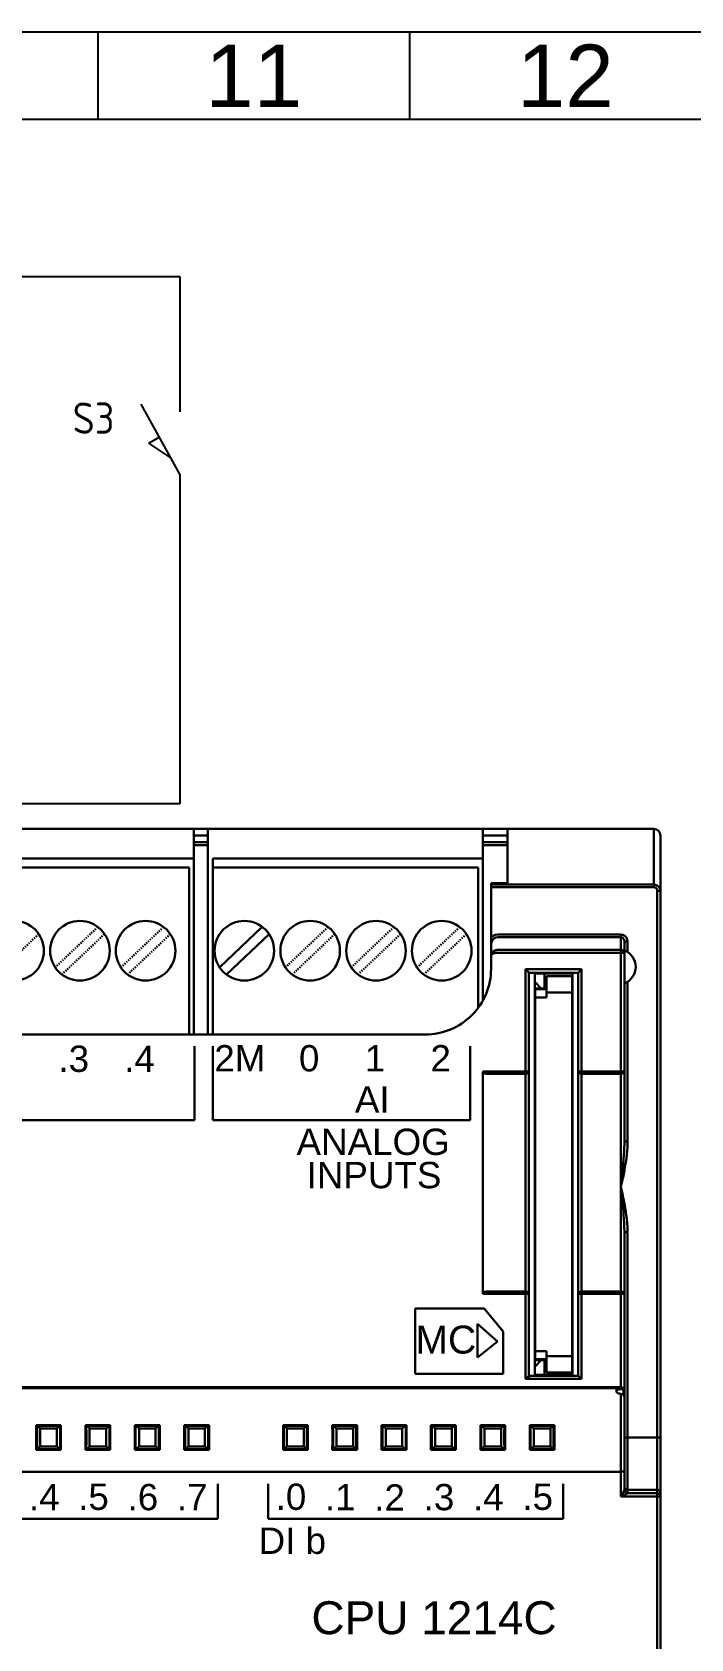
# Model space of a CAD drawing. Extents: x 0 to 414, y 0 to 296.
# Drawn here: x 251.7 to 304.6, y 167.1 to 296 of the extents above; entities that cross this region are included whole.
import ezdxf
from ezdxf.enums import TextEntityAlignment as Align

# ---------------------------------------------------------------- set-up
doc = ezdxf.new("R2010")
doc.units = 0
doc.linetypes.add('DOT', pattern=[0.2, 0.1, -0.1])
doc.layers.get('0').update_dxf_attribs({"lineweight": 30})
for name, color, linetype in [('CARTOUCHE', 7, 'Continuous'), ('SYMS', 7, 'Continuous'), ('TAGS', 150, 'Continuous'), ('YEL_14_THHN', 2, 'Continuous')]:
    doc.layers.add(name, color=color, linetype=linetype)
doc.styles.get("Standard").update_dxf_attribs({"font": 'arial.ttf'})
doc.styles.add('WD_IEC', font='ISOCP2.shx', dxfattribs={"width": 0.9, "height": 4})

# ---------------------------------------------------------------- blocks, each defined once
blk = doc.blocks.new('VLS11')
for p, q in [((0, 7.5), (0, 2.5)), ((0, -2.5), (-3.12, 3.12)), ((-2.5, 0), (-1.65, 0.47)), ((-0.74, -1.18), (-2.5, 0)), ((0, -2.5), (0, -7.5))]:
    blk.add_line(p, q)
at = {"style": 'WD_IEC'}
for tag, p in [('INST', (-5.25, 6.75)), ('LOC', (-5.25, 3.75)), ('TAG1', (-5.25, 0.75)), ('XREF', (-5.25, -3.75)), ('DESC1', (-5.25, -6.75)), ('DESC2', (-5.25, -9.75)), ('DESC3', (-5.25, -12.75))]:
    blk.add_attdef(tag, text='', height=2.5, dxfattribs=at).set_placement(p, align=Align.RIGHT)
at = {"style": 'WD_IEC', "flags": 1}
for tag, p, height in [('X2TERM01', (0, 7.5), 0.32), ('MFG', (2.75, 6.5), 1.5), ('CAT', (2.75, 4), 1.5), ('X4LINK', (-3.42, 0), 0.32), ('X1LINK', (0, 0), 0.32), ('CONTACT', (1, -2.5), 1), ('ASSYCODE', (1, -4), 1), ('COMMON', (2.25, -3.75), 1), ('FAMILY', (1, -5.5), 1), ('CATDESC', (1, -7), 1), ('X8TERM02', (0, -7.5), 0.32)]:
    blk.add_attdef(tag, p, '', height=height, dxfattribs=at)
at = {"style": 'WD_IEC'}
blk.add_attdef('TERM01', text='', height=2, rotation=90, dxfattribs=at).set_placement((-1, 7.5), align=Align.RIGHT)
blk.add_attdef('TERM02', (-1, -7.5), '', height=2, rotation=90, dxfattribs=at)
at = {"lineweight": 15, "style": 'WD_IEC'}
blk.add_attdef('WDTAGALT', text='', height=2.5, dxfattribs=at).set_placement((-5.25, -15.75), align=Align.RIGHT)

msp = doc.modelspace()

# ---------------------------------------------------------------- linework, layer by layer
at = {"color": 7, "linetype": 'Continuous'}
for p, q in [((301.6, 232.1), (157.52, 232.1)), ((264.71, 215.61), (264.71, 232.1)), ((265.82, 215.61), (265.82, 232.1)), ((287.88, 218.33), (287.88, 232.1)), ((289.86, 227.71), (289.86, 232.1)), ((301.6, 232.1), (301.6, 227.41)), ((264.71, 231.57), (265.82, 231.57)), ((264.71, 231.04), (265.82, 231.04)), ((265.82, 230.78), (264.71, 230.78)), ((287.88, 231.57), (289.86, 231.57)), ((287.88, 231.04), (289.86, 231.04)), ((289.86, 230.78), (287.88, 230.78)), ((302.13, 231.57), (302.13, 183.28)), ((302.13, 100.68), (302.13, 231.57)), ((264.71, 229.71), (162.54, 229.71)), ((266.21, 229.71), (266.21, 215.61)), ((287.88, 229.71), (266.21, 229.71)), ((162.92, 229), (264.33, 229)), ((264.33, 229), (264.33, 215.61)), ((266.21, 229), (287.5, 229)), ((287.5, 229), (287.5, 217.73)), ((288.54, 220.88), (288.54, 227.75)), ((289.86, 227.75), (288.54, 227.75)), ((289.86, 227.71), (288.54, 227.71)), ((288.54, 227.62), (301.6, 227.62)), ((288.54, 227.41), (301.6, 227.41)), ((301.87, 105.13), (301.87, 227.12)), ((289.07, 223.62), (298.96, 223.62)), ((289.07, 223.41), (298.96, 223.41)), ((298.96, 187.15), (298.96, 223.62)), ((299.23, 207.04), (299.23, 223.09)), ((299.49, 223.05), (299.49, 222.2)), ((298.96, 222.38), (289.07, 222.38)), ((298.96, 222.15), (289.07, 222.16)), ((291.31, 220.84), (295.8, 220.84)), ((291.31, 187.97), (291.31, 220.84)), ((291.58, 220.55), (295.53, 220.55)), ((291.58, 220.55), (295.53, 220.55)), ((291.58, 212.86), (291.58, 220.55)), ((292.04, 220.49), (291.97, 220.55)), ((292.04, 220.49), (295.07, 220.49)), ((292.04, 188.29), (292.04, 220.49)), ((292.83, 220.49), (292.83, 219.3)), ((295.07, 220.49), (295.14, 220.55)), ((295.07, 220.49), (295.07, 188.29)), ((295.53, 188.23), (295.53, 220.55)), ((295.8, 187.97), (295.8, 220.84)), ((292.57, 219.3), (292.04, 219.83)), ((292.83, 219.3), (292.04, 219.3)), ((292.07, 219.23), (292.99, 219.23)), ((292.07, 219.23), (292.99, 219.23)), ((292.07, 189.55), (292.07, 219.23)), ((295.04, 220.29), (292.99, 220.29)), ((292.99, 218.57), (292.99, 220.29)), ((295.04, 188.49), (295.04, 220.29)), ((299.49, 219.83), (299.49, 207.01)), ((292.07, 218.57), (292.99, 218.57)), ((295.04, 218.97), (292.99, 218.97)), ((283.26, 215.61), (167.15, 215.61)), ((291.58, 194.54), (291.58, 212.86)), ((287.88, 212.61), (287.88, 194.8)), ((288.14, 212.63), (291.3, 212.63)), ((288.14, 212.45), (291.3, 212.45)), ((295.8, 212.63), (298.96, 212.63)), ((295.8, 212.45), (298.96, 212.45)), ((299.03, 204.01), (298.96, 203.38)), ((299.04, 203.75), (298.96, 203.38)), ((299.08, 204.55), (299.03, 204.01)), ((299.13, 204.17), (299.04, 203.75)), ((298.96, 203.38), (299.04, 202.67)), ((298.96, 203.38), (299.08, 202.84)), ((299.04, 202.67), (299.07, 202.3)), ((299.23, 199.77), (299.23, 187.07)), ((299.23, 186.96), (299.23, 199.77)), ((299.49, 199.75), (299.49, 178.81)), ((291.31, 194.99), (288.14, 194.99)), ((291.31, 194.81), (288.14, 194.81)), ((291.58, 187.97), (291.58, 194.68)), ((298.96, 194.99), (295.8, 194.99)), ((298.96, 194.81), (295.8, 194.81)), ((292.07, 193.57), (292.04, 193.57)), ((292.04, 189.48), (292.83, 189.48)), ((292.04, 188.95), (292.57, 189.48)), ((292.07, 190.21), (292.99, 190.21)), ((292.07, 189.55), (292.99, 189.55)), ((292.83, 189.48), (292.83, 188.29)), ((292.99, 188.49), (292.99, 190.21)), ((292.99, 189.81), (295.04, 189.81)), ((291.58, 188.23), (295.53, 188.23)), ((291.58, 188.23), (295.53, 188.23)), ((292.04, 188.29), (291.97, 188.23)), ((295.07, 188.29), (292.04, 188.29)), ((292.99, 188.49), (295.04, 188.49)), ((295.07, 188.29), (295.14, 188.23)), ((298.96, 187.31), (229.76, 187.31)), ((298.96, 187.22), (229.76, 187.22)), ((291.31, 187.97), (295.8, 187.97)), ((299.16, 186.67), (299.16, 187.07)), ((299.21, 187), (299.16, 187.07)), ((299.21, 187.06), (299.23, 186.96)), ((299.23, 186.91), (299.21, 187)), ((299.23, 179.08), (299.23, 186.91)), ((298.96, 178.55), (298.96, 186.77)), ((254.04, 184.27), (252.05, 184.27)), ((252.12, 184.21), (252.05, 184.27)), ((252.08, 183.94), (252.06, 183.84)), ((252.09, 183.58), (252.09, 183.73)), ((252.09, 183.41), (252.09, 183.58)), ((252.09, 183.24), (252.09, 183.41)), ((252.09, 183.06), (252.09, 183.24)), ((252.09, 182.9), (252.09, 183.06)), ((252.12, 184.21), (252.17, 184.21)), ((253.92, 184.21), (252.17, 184.21)), ((253.72, 183.99), (252.38, 183.99)), ((253.92, 184.21), (253.98, 184.21)), ((253.98, 184.21), (254.04, 184.27)), ((254.01, 183.48), (254, 183.31)), ((254, 183.31), (254, 183.14)), ((254, 183.14), (254.01, 182.97)), ((254.01, 183.64), (254.01, 183.48)), ((254.04, 183.96), (254.02, 183.94)), ((254.02, 183.94), (254.04, 183.84)), ((258, 184.27), (256.01, 184.27)), ((256.07, 184.21), (256.01, 184.27)), ((256.04, 183.94), (256.01, 183.84)), ((256.05, 183.58), (256.05, 183.73)), ((256.05, 183.41), (256.05, 183.58)), ((256.05, 183.24), (256.05, 183.41)), ((256.05, 183.06), (256.05, 183.24)), ((256.05, 182.9), (256.05, 183.06)), ((256.07, 184.21), (256.13, 184.21)), ((257.88, 184.21), (256.13, 184.21)), ((257.67, 183.99), (256.34, 183.99)), ((257.88, 184.21), (257.94, 184.21)), ((257.94, 184.21), (258, 184.27)), ((257.96, 183.64), (257.96, 183.48)), ((257.96, 183.48), (257.96, 183.31)), ((257.96, 183.31), (257.96, 183.14)), ((257.96, 183.14), (257.96, 182.97)), ((258, 183.96), (257.97, 183.94)), ((257.97, 183.94), (258, 183.84)), ((261.96, 184.27), (259.97, 184.27)), ((260.03, 184.21), (259.97, 184.27)), ((260, 183.94), (259.97, 183.84)), ((260.01, 183.58), (260.01, 183.73)), ((260.01, 183.41), (260.01, 183.58)), ((260.01, 183.24), (260.01, 183.41)), ((260.01, 183.06), (260.01, 183.24)), ((260.01, 182.9), (260.01, 183.06)), ((260.03, 184.21), (260.09, 184.21)), ((261.84, 184.21), (260.09, 184.21)), ((261.63, 183.99), (260.3, 183.99)), ((261.84, 184.21), (261.9, 184.21)), ((261.9, 184.21), (261.96, 184.27)), ((261.92, 183.64), (261.92, 183.48)), ((261.92, 183.48), (261.92, 183.31)), ((261.92, 183.31), (261.92, 183.14)), ((261.92, 183.14), (261.92, 182.97)), ((261.96, 183.96), (261.93, 183.94)), ((261.93, 183.94), (261.96, 183.84)), ((265.92, 184.27), (263.93, 184.27)), ((263.99, 184.21), (263.93, 184.27)), ((263.96, 183.94), (263.93, 183.84)), ((263.97, 183.58), (263.96, 183.73)), ((263.97, 183.41), (263.97, 183.58)), ((263.97, 183.24), (263.97, 183.41)), ((263.97, 183.06), (263.97, 183.24)), ((263.97, 182.9), (263.97, 183.06)), ((263.99, 184.21), (264.05, 184.21)), ((265.8, 184.21), (264.05, 184.21)), ((265.59, 183.99), (264.26, 183.99)), ((265.8, 184.21), (265.86, 184.21)), ((265.86, 184.21), (265.92, 184.27)), ((265.88, 183.64), (265.88, 183.48)), ((265.88, 183.48), (265.88, 183.31)), ((265.88, 183.31), (265.88, 183.14)), ((265.88, 183.14), (265.88, 182.97)), ((265.92, 183.96), (265.89, 183.94)), ((265.89, 183.94), (265.92, 183.84)), ((273.83, 184.27), (271.85, 184.27)), ((271.91, 184.21), (271.85, 184.27)), ((271.87, 183.94), (271.85, 183.84)), ((271.88, 183.58), (271.88, 183.73)), ((271.88, 183.41), (271.88, 183.58)), ((271.88, 183.24), (271.88, 183.41)), ((271.88, 183.06), (271.88, 183.24)), ((271.88, 182.9), (271.88, 183.06)), ((271.91, 184.21), (271.97, 184.21)), ((273.71, 184.21), (271.97, 184.21)), ((273.51, 183.99), (272.17, 183.99)), ((273.71, 184.21), (273.77, 184.21)), ((273.77, 184.21), (273.83, 184.27)), ((273.8, 183.64), (273.8, 183.48)), ((273.8, 183.48), (273.8, 183.31)), ((273.8, 183.31), (273.8, 183.14)), ((273.8, 183.14), (273.8, 182.97)), ((273.83, 183.96), (273.81, 183.94)), ((273.81, 183.94), (273.83, 183.84)), ((277.79, 184.27), (275.8, 184.27)), ((275.87, 184.21), (275.8, 184.27)), ((275.83, 183.94), (275.81, 183.84)), ((275.84, 183.58), (275.84, 183.73)), ((275.84, 183.41), (275.84, 183.58)), ((275.84, 183.24), (275.84, 183.41)), ((275.84, 183.06), (275.84, 183.24)), ((275.84, 182.9), (275.84, 183.06)), ((275.87, 184.21), (275.92, 184.21)), ((277.67, 184.21), (275.92, 184.21)), ((277.47, 183.99), (276.13, 183.99)), ((277.67, 184.21), (277.73, 184.21)), ((277.73, 184.21), (277.79, 184.27)), ((277.76, 183.64), (277.75, 183.48)), ((277.75, 183.48), (277.75, 183.31)), ((277.75, 183.31), (277.75, 183.14)), ((277.75, 183.14), (277.76, 182.97)), ((277.79, 183.96), (277.77, 183.94)), ((277.77, 183.94), (277.79, 183.84)), ((281.75, 184.27), (279.76, 184.27)), ((279.82, 184.21), (279.76, 184.27)), ((279.79, 183.94), (279.76, 183.84)), ((279.8, 183.58), (279.8, 183.73)), ((279.8, 183.41), (279.8, 183.58)), ((279.8, 183.24), (279.8, 183.41)), ((279.8, 183.06), (279.8, 183.24)), ((279.8, 182.9), (279.8, 183.06)), ((279.82, 184.21), (279.88, 184.21)), ((281.63, 184.21), (279.88, 184.21)), ((281.42, 183.99), (280.09, 183.99)), ((281.63, 184.21), (281.69, 184.21)), ((281.69, 184.21), (281.75, 184.27)), ((281.71, 183.64), (281.71, 183.48)), ((281.71, 183.48), (281.71, 183.31)), ((281.71, 183.31), (281.71, 183.14)), ((281.71, 183.14), (281.71, 182.97)), ((281.75, 183.96), (281.72, 183.94)), ((281.72, 183.94), (281.75, 183.84)), ((285.71, 184.27), (283.72, 184.27)), ((283.78, 184.21), (283.72, 184.27)), ((283.75, 183.94), (283.72, 183.84)), ((283.76, 183.58), (283.76, 183.73)), ((283.76, 183.41), (283.76, 183.58)), ((283.76, 183.24), (283.76, 183.41)), ((283.76, 183.06), (283.76, 183.24)), ((283.76, 182.9), (283.76, 183.06)), ((283.78, 184.21), (283.82, 184.21)), ((283.82, 184.21), (283.84, 184.21)), ((285.59, 184.21), (283.84, 184.21)), ((285.38, 183.99), (284.05, 183.99)), ((285.59, 184.21), (285.65, 184.21)), ((285.65, 184.21), (285.71, 184.27)), ((285.67, 183.57), (285.67, 183.4)), ((285.67, 183.4), (285.67, 183.22)), ((285.67, 183.22), (285.67, 183.05)), ((285.71, 183.96), (285.68, 183.94)), ((285.68, 183.94), (285.71, 183.84)), ((289.67, 184.27), (287.68, 184.27)), ((287.74, 184.21), (287.68, 184.27)), ((287.71, 183.94), (287.68, 183.84)), ((287.72, 183.58), (287.71, 183.73)), ((287.72, 183.41), (287.72, 183.58)), ((287.72, 183.24), (287.72, 183.41)), ((287.72, 183.06), (287.72, 183.24)), ((287.72, 182.9), (287.72, 183.06)), ((287.74, 184.21), (287.78, 184.21)), ((287.78, 184.21), (287.8, 184.21)), ((289.55, 184.21), (287.8, 184.21)), ((289.34, 183.99), (288.01, 183.99)), ((289.55, 184.21), (289.61, 184.21)), ((289.61, 184.21), (289.67, 184.27)), ((289.63, 183.64), (289.63, 183.48)), ((289.63, 183.48), (289.63, 183.31)), ((289.63, 183.31), (289.63, 183.14)), ((289.63, 183.14), (289.63, 182.97)), ((289.67, 183.96), (289.64, 183.94)), ((289.64, 183.94), (289.67, 183.84)), ((293.63, 184.27), (291.64, 184.27)), ((291.7, 184.21), (291.64, 184.27)), ((291.66, 183.94), (291.64, 183.84)), ((291.67, 183.58), (291.67, 183.73)), ((291.68, 183.41), (291.67, 183.58)), ((291.67, 182.9), (291.68, 183.06)), ((291.68, 183.24), (291.68, 183.41)), ((291.68, 183.06), (291.68, 183.24)), ((291.7, 184.21), (291.74, 184.21)), ((291.74, 184.21), (291.76, 184.21)), ((293.51, 184.21), (291.76, 184.21)), ((293.3, 183.99), (291.96, 183.99)), ((293.51, 184.21), (293.56, 184.21)), ((293.56, 184.21), (293.63, 184.27)), ((302.13, 183.28), (299.23, 183.28)), ((252.12, 182.35), (252.05, 182.29)), ((254.04, 182.29), (252.05, 182.29)), ((252.08, 182.62), (252.06, 182.71)), ((252.06, 182.6), (252.08, 182.62)), ((252.17, 182.35), (252.12, 182.35)), ((252.17, 182.35), (253.92, 182.35)), ((252.38, 182.56), (253.72, 182.56)), ((253.98, 182.35), (253.92, 182.35)), ((253.98, 182.35), (254.04, 182.29)), ((254.01, 182.97), (254.01, 182.83)), ((254.02, 182.62), (254.04, 182.71)), ((256.04, 182.62), (256.01, 182.71)), ((256.01, 182.6), (256.04, 182.62)), ((256.07, 182.35), (256.01, 182.29)), ((258, 182.29), (256.01, 182.29)), ((256.13, 182.35), (256.07, 182.35)), ((256.13, 182.35), (257.88, 182.35)), ((256.34, 182.56), (257.67, 182.56)), ((257.94, 182.35), (257.88, 182.35)), ((257.94, 182.35), (258, 182.29)), ((257.96, 182.97), (257.97, 182.83)), ((257.97, 182.62), (258, 182.71)), ((260, 182.62), (259.97, 182.71)), ((259.97, 182.6), (260, 182.62)), ((260.03, 182.35), (259.97, 182.29)), ((261.96, 182.29), (259.97, 182.29)), ((260.09, 182.35), (260.03, 182.35)), ((260.09, 182.35), (261.84, 182.35)), ((260.3, 182.56), (261.63, 182.56)), ((261.9, 182.35), (261.84, 182.35)), ((261.9, 182.35), (261.96, 182.29)), ((261.92, 182.97), (261.92, 182.83)), ((261.93, 182.62), (261.96, 182.71)), ((263.96, 182.62), (263.93, 182.71)), ((263.93, 182.6), (263.96, 182.62)), ((263.99, 182.35), (263.93, 182.29)), ((265.92, 182.29), (263.93, 182.29)), ((264.05, 182.35), (263.99, 182.35)), ((264.05, 182.35), (265.8, 182.35)), ((264.26, 182.56), (265.59, 182.56)), ((265.86, 182.35), (265.8, 182.35)), ((265.86, 182.35), (265.92, 182.29)), ((265.88, 182.97), (265.88, 182.83)), ((265.89, 182.62), (265.92, 182.71)), ((271.87, 182.62), (271.85, 182.71)), ((271.85, 182.6), (271.87, 182.62)), ((271.91, 182.35), (271.85, 182.29)), ((273.83, 182.29), (271.85, 182.29)), ((271.97, 182.35), (271.91, 182.35)), ((271.97, 182.35), (273.71, 182.35)), ((272.17, 182.56), (273.51, 182.56)), ((273.77, 182.35), (273.71, 182.35)), ((273.77, 182.35), (273.83, 182.29)), ((273.8, 182.97), (273.8, 182.83)), ((273.81, 182.62), (273.83, 182.71)), ((275.87, 182.35), (275.8, 182.29)), ((277.79, 182.29), (275.8, 182.29)), ((275.83, 182.62), (275.81, 182.71)), ((275.81, 182.6), (275.83, 182.62)), ((275.92, 182.35), (275.87, 182.35)), ((275.92, 182.35), (277.67, 182.35)), ((276.13, 182.56), (277.47, 182.56)), ((277.73, 182.35), (277.67, 182.35)), ((277.73, 182.35), (277.79, 182.29)), ((277.76, 182.97), (277.76, 182.83)), ((277.77, 182.62), (277.79, 182.71)), ((279.79, 182.62), (279.76, 182.71)), ((279.76, 182.6), (279.79, 182.62)), ((279.82, 182.35), (279.76, 182.29)), ((281.75, 182.29), (279.76, 182.29)), ((279.88, 182.35), (279.82, 182.35)), ((279.88, 182.35), (281.63, 182.35)), ((280.09, 182.56), (281.42, 182.56)), ((281.69, 182.35), (281.63, 182.35)), ((281.69, 182.35), (281.75, 182.29)), ((281.71, 182.97), (281.72, 182.83)), ((281.72, 182.62), (281.75, 182.71)), ((283.75, 182.62), (283.72, 182.71)), ((283.72, 182.6), (283.75, 182.62)), ((283.78, 182.35), (283.72, 182.29)), ((285.71, 182.29), (283.72, 182.29)), ((283.84, 182.35), (283.78, 182.35)), ((283.84, 182.35), (285.59, 182.35)), ((284.05, 182.56), (285.38, 182.56)), ((285.65, 182.35), (285.59, 182.35)), ((285.65, 182.35), (285.71, 182.29)), ((285.68, 182.62), (285.71, 182.71)), ((287.71, 182.62), (287.68, 182.71)), ((287.68, 182.6), (287.71, 182.62)), ((287.74, 182.35), (287.68, 182.29)), ((289.67, 182.29), (287.68, 182.29)), ((287.8, 182.35), (287.74, 182.35)), ((287.8, 182.35), (289.55, 182.35)), ((288.01, 182.56), (289.34, 182.56)), ((289.57, 182.35), (289.55, 182.35)), ((289.61, 182.35), (289.57, 182.35)), ((289.61, 182.35), (289.67, 182.29)), ((289.63, 182.97), (289.63, 182.83)), ((289.64, 182.62), (289.67, 182.71)), ((291.66, 182.62), (291.64, 182.71)), ((291.64, 182.6), (291.66, 182.62)), ((291.7, 182.35), (291.64, 182.29)), ((293.63, 182.29), (291.64, 182.29)), ((291.76, 182.35), (291.7, 182.35)), ((291.76, 182.35), (293.51, 182.35)), ((291.96, 182.56), (293.3, 182.56)), ((293.53, 182.35), (293.51, 182.35)), ((293.56, 182.35), (293.53, 182.35)), ((293.56, 182.35), (293.63, 182.29)), ((298.96, 180.53), (229.76, 180.53)), ((299.15, 178.92), (298.96, 178.55)), ((299.22, 178.68), (298.96, 178.55)), ((301.87, 178.55), (298.96, 178.55)), ((299.21, 179.03), (299.15, 178.92)), ((299.34, 178.74), (299.22, 178.68)), ((299.4, 178.77), (299.34, 178.74)), ((301.87, 179.07), (299.49, 179.07)), ((301.87, 178.81), (299.49, 178.81))]:
    msp.add_line(p, q, dxfattribs=at)
at = {"linetype": 'DOT'}
for p, q in [((248.84, 220.41), (252.26, 223.66)), ((253.57, 220.98), (257, 224.23)), ((254.11, 220.41), (257.54, 223.66)), ((258.85, 220.98), (262.28, 224.23)), ((259.39, 220.41), (262.82, 223.66)), ((272.04, 220.98), (275.47, 224.23)), ((272.59, 220.41), (276.01, 223.66)), ((277.32, 220.98), (280.75, 224.23)), ((277.86, 220.41), (281.29, 223.66)), ((282.6, 220.98), (286.03, 224.23)), ((283.14, 220.41), (286.57, 223.66))]:
    msp.add_line(p, q, dxfattribs=at)
for p, q in [((266.76, 220.98), (270.19, 224.23)), ((267.31, 220.41), (270.74, 223.66)), ((264.76, 214.67), (264.76, 208.72)), ((266.21, 214.67), (266.21, 208.72)), ((286.85, 214.67), (286.85, 208.72)), ((189.9, 208.72), (264.76, 208.72)), ((266.21, 208.72), (286.85, 208.72)), ((282.45, 188.39), (282.45, 193.61)), ((282.45, 193.61), (287.98, 193.61)), ((287.98, 193.61), (289.52, 191.77)), ((289.06, 190.97), (287.44, 192.39)), ((287.44, 192.39), (287.44, 189.7)), ((287.44, 189.7), (289.06, 190.97)), ((289.52, 191.77), (289.52, 188.39)), ((289.52, 188.39), (282.45, 188.39)), ((266.62, 176.76), (266.62, 179.55)), ((270.66, 176.76), (270.66, 179.55)), ((294.33, 176.76), (294.33, 179.55)), ((235.04, 176.76), (266.62, 176.76)), ((270.66, 176.76), (294.33, 176.76))]:
    msp.add_line(p, q)
at = {"color": 7, "linetype": 'Continuous'}
for points in [[(301.6, 227.62), (301.66, 227.62), (301.72, 227.61), (301.78, 227.59), (301.83, 227.56), (301.89, 227.53), (301.95, 227.49), (302.01, 227.43), (302.06, 227.35), (302.1, 227.27), (302.12, 227.18), (302.13, 227.08)], [(301.6, 227.41), (301.63, 227.41), (301.66, 227.4), (301.69, 227.39), (301.72, 227.38), (301.75, 227.36), (301.78, 227.34), (301.81, 227.31), (301.83, 227.27), (301.85, 227.22), (301.86, 227.17), (301.87, 227.12)], [(302.13, 227.08), (302.1, 227.1), (302, 227.12), (301.87, 227.12)], [(288.54, 223.4), (288.7, 223.52), (288.88, 223.6), (289.07, 223.62)], [(288.54, 222.81), (288.57, 223), (288.65, 223.17), (288.77, 223.3), (288.91, 223.38), (289.07, 223.41)], [(298.96, 223.62), (299.12, 223.59), (299.26, 223.52), (299.38, 223.4), (299.46, 223.24), (299.49, 223.05)], [(298.96, 223.41), (299.04, 223.39), (299.11, 223.35), (299.17, 223.28), (299.21, 223.19), (299.23, 223.09)], [(299.23, 223.09), (299.26, 223.07), (299.36, 223.06), (299.49, 223.05)], [(288.54, 221.92), (288.55, 221.97), (288.56, 222.03), (288.57, 222.08), (288.6, 222.13), (288.63, 222.17), (288.66, 222.21), (288.7, 222.25), (288.75, 222.29), (288.79, 222.31), (288.85, 222.34), (288.9, 222.36), (288.95, 222.37), (289.01, 222.38), (289.07, 222.38)], [(289.07, 222.15), (289.01, 222.15), (288.95, 222.15), (288.9, 222.14), (288.85, 222.13), (288.79, 222.12), (288.75, 222.1), (288.7, 222.09), (288.66, 222.07), (288.63, 222.05), (288.6, 222.02), (288.57, 222), (288.56, 221.97), (288.55, 221.95), (288.54, 221.92)], [(298.96, 222.38), (299.06, 222.36), (299.15, 222.31), (299.21, 222.22), (299.23, 222.13)], [(299.23, 222.13), (299.21, 222.14), (299.15, 222.15), (299.06, 222.15), (298.96, 222.15)], [(291.58, 220.55), (291.56, 220.58), (291.51, 220.64), (291.45, 220.7), (291.38, 220.77), (291.31, 220.84)], [(295.53, 220.55), (295.55, 220.58), (295.6, 220.64), (295.66, 220.7), (295.73, 220.77), (295.8, 220.84)], [(287.87, 212.61), (287.88, 212.61), (287.9, 212.62), (287.93, 212.62), (287.98, 212.62), (288.05, 212.63), (288.14, 212.63)], [(287.87, 212.61), (287.89, 212.55), (287.95, 212.49), (288.04, 212.46), (288.14, 212.45)], [(291.3, 212.63), (291.36, 212.63), (291.41, 212.63), (291.47, 212.62), (291.52, 212.62), (291.55, 212.61), (291.57, 212.61)], [(291.57, 212.61), (291.55, 212.55), (291.49, 212.49), (291.4, 212.46), (291.3, 212.45)], [(295.53, 212.61), (295.54, 212.61), (295.56, 212.62), (295.59, 212.62), (295.64, 212.62), (295.71, 212.63), (295.8, 212.63)], [(295.53, 212.61), (295.55, 212.55), (295.61, 212.49), (295.7, 212.46), (295.8, 212.45)], [(298.96, 212.63), (299.02, 212.63), (299.07, 212.63), (299.13, 212.62), (299.18, 212.62), (299.21, 212.61), (299.23, 212.61)], [(299.23, 212.61), (299.21, 212.55), (299.15, 212.49), (299.07, 212.46), (298.96, 212.45)], [(299.23, 207.04), (299.23, 206.79), (299.22, 206.53), (299.21, 206.24), (299.19, 205.93), (299.17, 205.59), (299.14, 205.22), (299.11, 204.86), (299.08, 204.55)], [(299.49, 207.01), (299.49, 206.78), (299.48, 206.53), (299.46, 206.27), (299.43, 205.98), (299.39, 205.67), (299.34, 205.34), (299.28, 205.01), (299.23, 204.69), (299.18, 204.42), (299.13, 204.17)], [(299.23, 207.04), (299.26, 207.02), (299.36, 207.01), (299.49, 207.01)], [(299.08, 202.84), (299.14, 202.51), (299.18, 202.32), (299.22, 202.12), (299.26, 201.9), (299.3, 201.66), (299.34, 201.4), (299.38, 201.12), (299.42, 200.82), (299.46, 200.5), (299.48, 200.14), (299.49, 199.75)], [(299.07, 202.3), (299.11, 201.87), (299.13, 201.64), (299.15, 201.38), (299.17, 201.1), (299.19, 200.81), (299.21, 200.49), (299.22, 200.14), (299.23, 199.77)], [(299.23, 199.77), (299.26, 199.76), (299.36, 199.75), (299.49, 199.75)], [(287.88, 194.8), (287.89, 194.87), (287.95, 194.93), (288.04, 194.97), (288.14, 194.99)], [(288.14, 194.81), (288.09, 194.81), (288.03, 194.81), (287.98, 194.81), (287.93, 194.81), (287.89, 194.8), (287.88, 194.8)], [(291.57, 194.8), (291.55, 194.87), (291.49, 194.93), (291.41, 194.97), (291.31, 194.99)], [(291.57, 194.8), (291.56, 194.8), (291.55, 194.8), (291.51, 194.81), (291.46, 194.81), (291.39, 194.81), (291.31, 194.81)], [(295.53, 194.8), (295.55, 194.87), (295.61, 194.93), (295.7, 194.97), (295.8, 194.99)], [(295.8, 194.81), (295.75, 194.81), (295.69, 194.81), (295.64, 194.81), (295.59, 194.81), (295.55, 194.8), (295.53, 194.8)], [(299.23, 194.8), (299.21, 194.87), (299.15, 194.93), (299.07, 194.97), (298.96, 194.99)], [(299.23, 194.8), (299.22, 194.8), (299.21, 194.8), (299.17, 194.81), (299.12, 194.81), (299.05, 194.81), (298.96, 194.81)], [(291.31, 187.97), (291.39, 188.05), (291.47, 188.12), (291.52, 188.18), (291.56, 188.21), (291.58, 188.23)], [(295.53, 188.23), (295.55, 188.21), (295.59, 188.18), (295.65, 188.12), (295.72, 188.05), (295.8, 187.97)], [(298.96, 187.15), (298.8, 187.13), (298.68, 187.1), (298.6, 187.06), (298.57, 187)], [(298.57, 187), (298.6, 186.93), (298.68, 186.87), (298.8, 186.81), (298.96, 186.77)], [(298.96, 187.31), (299.05, 187.3), (299.12, 187.27), (299.18, 187.22), (299.21, 187.15), (299.23, 187.07)], [(298.96, 187.22), (299.07, 187.2), (299.15, 187.15), (299.21, 187.06)], [(299.16, 187.07), (299.11, 187.12), (299.04, 187.15), (298.96, 187.15)], [(298.96, 186.77), (299.04, 186.75), (299.11, 186.72), (299.16, 186.67)], [(299.16, 186.67), (299.21, 186.59), (299.23, 186.5)], [(252.05, 182.29), (252.06, 182.95), (252.06, 183.61), (252.05, 184.27)], [(252.09, 183.73), (252.09, 183.79), (252.09, 183.84), (252.09, 183.88), (252.08, 183.91), (252.08, 183.93), (252.08, 183.94)], [(252.12, 184.21), (252.12, 183.59), (252.12, 182.97), (252.12, 182.35)], [(252.17, 184.21), (252.24, 184.14), (252.31, 184.07), (252.38, 183.99)], [(252.38, 183.99), (252.38, 183.04), (252.38, 182.56)], [(253.92, 184.21), (253.86, 184.14), (253.79, 184.07), (253.72, 183.99)], [(253.72, 182.56), (253.72, 183.52), (253.72, 183.99)], [(253.98, 182.35), (253.98, 182.97), (253.98, 183.59), (253.98, 184.21)], [(254.02, 183.94), (254.01, 183.93), (254.01, 183.91), (254.01, 183.87), (254.01, 183.83), (254.01, 183.78), (254.01, 183.64)], [(254.04, 182.29), (254.04, 182.95), (254.04, 183.61), (254.04, 184.27)], [(256.01, 182.29), (256.01, 182.95), (256.01, 183.61), (256.01, 184.27)], [(256.05, 183.73), (256.05, 183.79), (256.05, 183.84), (256.04, 183.88), (256.04, 183.91), (256.04, 183.93), (256.04, 183.94)], [(256.07, 184.21), (256.08, 183.59), (256.08, 182.97), (256.07, 182.35)], [(256.13, 184.21), (256.2, 184.14), (256.27, 184.07), (256.34, 183.99)], [(256.34, 183.99), (256.34, 183.04), (256.34, 182.56)], [(257.88, 184.21), (257.81, 184.14), (257.75, 184.07), (257.67, 183.99)], [(257.67, 182.56), (257.67, 183.52), (257.67, 183.99)], [(257.94, 182.35), (257.94, 182.97), (257.94, 183.59), (257.94, 184.21)], [(257.97, 183.94), (257.97, 183.93), (257.97, 183.91), (257.97, 183.87), (257.97, 183.83), (257.97, 183.78), (257.96, 183.64)], [(258, 182.29), (258, 182.95), (258, 183.61), (258, 184.27)], [(259.97, 182.29), (259.97, 182.95), (259.97, 183.61), (259.97, 184.27)], [(260.01, 183.73), (260.01, 183.79), (260, 183.84), (260, 183.88), (260, 183.91), (260, 183.93), (260, 183.94)], [(260.03, 184.21), (260.03, 183.59), (260.03, 182.97), (260.03, 182.35)], [(260.09, 184.21), (260.16, 184.14), (260.23, 184.07), (260.3, 183.99)], [(260.3, 183.99), (260.3, 183.04), (260.3, 182.56)], [(261.84, 184.21), (261.77, 184.14), (261.7, 184.07), (261.63, 183.99)], [(261.63, 182.56), (261.63, 183.52), (261.63, 183.99)], [(261.9, 182.35), (261.9, 182.97), (261.9, 183.59), (261.9, 184.21)], [(261.93, 183.94), (261.93, 183.93), (261.93, 183.91), (261.93, 183.87), (261.93, 183.83), (261.93, 183.78), (261.92, 183.64)], [(261.96, 182.29), (261.96, 182.95), (261.96, 183.61), (261.96, 184.27)], [(263.93, 182.29), (263.93, 182.95), (263.93, 183.61), (263.93, 184.27)], [(263.96, 183.73), (263.96, 183.79), (263.96, 183.84), (263.96, 183.88), (263.96, 183.91), (263.96, 183.93), (263.96, 183.94)], [(263.99, 184.21), (263.99, 183.59), (263.99, 182.97), (263.99, 182.35)], [(264.05, 184.21), (264.12, 184.14), (264.18, 184.07), (264.26, 183.99)], [(264.26, 183.99), (264.26, 183.04), (264.26, 182.56)], [(265.8, 184.21), (265.73, 184.14), (265.66, 184.07), (265.59, 183.99)], [(265.59, 182.56), (265.59, 183.52), (265.59, 183.99)], [(265.86, 182.35), (265.85, 182.97), (265.85, 183.59), (265.86, 184.21)], [(265.89, 183.94), (265.89, 183.93), (265.89, 183.91), (265.89, 183.87), (265.88, 183.83), (265.88, 183.78), (265.88, 183.64)], [(265.92, 182.29), (265.92, 182.95), (265.92, 183.61), (265.92, 184.27)], [(271.85, 182.29), (271.85, 182.95), (271.85, 183.61), (271.85, 184.27)], [(271.88, 183.73), (271.88, 183.79), (271.88, 183.84), (271.88, 183.88), (271.88, 183.91), (271.87, 183.93), (271.87, 183.94)], [(271.91, 184.21), (271.91, 183.59), (271.91, 182.97), (271.91, 182.35)], [(271.97, 184.21), (272.03, 184.14), (272.1, 184.07), (272.17, 183.99)], [(272.17, 183.99), (272.17, 183.04), (272.17, 182.56)], [(273.71, 184.21), (273.65, 184.14), (273.58, 184.07), (273.51, 183.99)], [(273.51, 182.56), (273.51, 183.52), (273.51, 183.99)], [(273.77, 182.35), (273.77, 182.97), (273.77, 183.59), (273.77, 184.21)], [(273.81, 183.94), (273.81, 183.93), (273.8, 183.91), (273.8, 183.87), (273.8, 183.83), (273.8, 183.78), (273.8, 183.64)], [(273.83, 182.29), (273.83, 182.95), (273.83, 183.61), (273.83, 184.27)], [(275.8, 182.29), (275.81, 182.95), (275.81, 183.61), (275.8, 184.27)], [(275.84, 183.73), (275.84, 183.79), (275.84, 183.84), (275.84, 183.88), (275.83, 183.91), (275.83, 183.93), (275.83, 183.94)], [(275.87, 184.21), (275.87, 183.59), (275.87, 182.97), (275.87, 182.35)], [(275.92, 184.21), (275.99, 184.14), (276.06, 184.07), (276.13, 183.99)], [(276.13, 183.99), (276.13, 183.04), (276.13, 182.56)], [(277.67, 184.21), (277.61, 184.14), (277.54, 184.07), (277.47, 183.99)], [(277.47, 182.56), (277.47, 183.52), (277.47, 183.99)], [(277.73, 182.35), (277.73, 182.97), (277.73, 183.59), (277.73, 184.21)], [(277.77, 183.94), (277.76, 183.93), (277.76, 183.91), (277.76, 183.87), (277.76, 183.83), (277.76, 183.78), (277.76, 183.64)], [(277.79, 182.29), (277.79, 182.95), (277.79, 183.61), (277.79, 184.27)], [(279.76, 182.29), (279.76, 182.95), (279.76, 183.61), (279.76, 184.27)], [(279.8, 183.73), (279.8, 183.79), (279.8, 183.84), (279.79, 183.88), (279.79, 183.91), (279.79, 183.93), (279.79, 183.94)], [(279.82, 184.21), (279.83, 183.59), (279.83, 182.97), (279.82, 182.35)], [(279.88, 184.21), (279.95, 184.14), (280.02, 184.07), (280.09, 183.99)], [(280.09, 183.99), (280.09, 183.04), (280.09, 182.56)], [(281.63, 184.21), (281.56, 184.14), (281.5, 184.07), (281.42, 183.99)], [(281.42, 182.56), (281.42, 183.52), (281.42, 183.99)], [(281.69, 182.35), (281.69, 182.97), (281.69, 183.59), (281.69, 184.21)], [(281.72, 183.94), (281.72, 183.93), (281.72, 183.91), (281.72, 183.87), (281.72, 183.83), (281.72, 183.78), (281.71, 183.64)], [(281.75, 182.29), (281.75, 182.95), (281.75, 183.61), (281.75, 184.27)], [(283.72, 182.29), (283.72, 182.95), (283.72, 183.61), (283.72, 184.27)], [(283.76, 183.73), (283.75, 183.79), (283.75, 183.84), (283.75, 183.88), (283.75, 183.91), (283.75, 183.93), (283.75, 183.94)], [(283.78, 184.21), (283.78, 183.59), (283.78, 182.97), (283.78, 182.35)], [(283.84, 184.21), (283.91, 184.14), (283.98, 184.07), (284.05, 183.99)], [(284.05, 183.99), (284.05, 183.04), (284.05, 182.56)], [(285.59, 184.21), (285.52, 184.14), (285.45, 184.07), (285.38, 183.99)], [(285.38, 182.56), (285.38, 183.52), (285.38, 183.99)], [(285.65, 182.35), (285.65, 182.97), (285.65, 183.59), (285.65, 184.21)], [(285.68, 183.94), (285.68, 183.93), (285.68, 183.91), (285.68, 183.87), (285.68, 183.83), (285.67, 183.78), (285.67, 183.71), (285.67, 183.57)], [(285.67, 183.05), (285.67, 182.97), (285.67, 182.83)], [(285.71, 182.29), (285.71, 182.95), (285.71, 183.61), (285.71, 184.27)], [(287.68, 182.29), (287.68, 182.95), (287.68, 183.61), (287.68, 184.27)], [(287.71, 183.73), (287.71, 183.79), (287.71, 183.84), (287.71, 183.88), (287.71, 183.91), (287.71, 183.93), (287.71, 183.94)], [(287.74, 184.21), (287.74, 183.59), (287.74, 182.97), (287.74, 182.35)], [(287.8, 184.21), (287.87, 184.14), (287.93, 184.07), (288.01, 183.99)], [(288.01, 183.99), (288.01, 183.04), (288.01, 182.56)], [(289.55, 184.21), (289.48, 184.14), (289.41, 184.07), (289.34, 183.99)], [(289.34, 182.56), (289.34, 183.52), (289.34, 183.99)], [(289.61, 182.35), (289.6, 182.97), (289.6, 183.59), (289.61, 184.21)], [(289.64, 183.94), (289.64, 183.93), (289.64, 183.91), (289.64, 183.87), (289.63, 183.83), (289.63, 183.78), (289.63, 183.64)], [(289.67, 182.29), (289.67, 182.95), (289.67, 183.61), (289.67, 184.27)], [(291.64, 182.29), (291.64, 182.95), (291.64, 183.61), (291.64, 184.27)], [(291.67, 183.73), (291.67, 183.79), (291.67, 183.84), (291.67, 183.88), (291.67, 183.91), (291.67, 183.93), (291.66, 183.94)], [(291.7, 184.21), (291.7, 183.59), (291.7, 182.97), (291.7, 182.35)], [(291.76, 184.21), (291.82, 184.14), (291.89, 184.07), (291.96, 183.99)], [(291.96, 183.99), (291.96, 183.04), (291.96, 182.56)], [(293.51, 184.21), (293.44, 184.14), (293.37, 184.07), (293.3, 183.99)], [(293.3, 182.56), (293.3, 183.52), (293.3, 183.99)], [(293.56, 182.35), (293.56, 182.97), (293.56, 183.59), (293.56, 184.21)], [(293.63, 182.29), (293.62, 182.95), (293.62, 183.61), (293.63, 184.27)], [(252.08, 182.62), (252.08, 182.63), (252.08, 182.65), (252.09, 182.68), (252.09, 182.72), (252.09, 182.77), (252.09, 182.9)], [(252.17, 182.35), (252.24, 182.42), (252.31, 182.49), (252.38, 182.56)], [(253.92, 182.35), (253.86, 182.42), (253.79, 182.49), (253.72, 182.56)], [(254.01, 182.83), (254.01, 182.77), (254.01, 182.72), (254.01, 182.68), (254.01, 182.65), (254.01, 182.63), (254.02, 182.62)], [(256.04, 182.62), (256.04, 182.63), (256.04, 182.65), (256.04, 182.68), (256.05, 182.72), (256.05, 182.77), (256.05, 182.9)], [(256.13, 182.35), (256.2, 182.42), (256.27, 182.49), (256.34, 182.56)], [(257.88, 182.35), (257.81, 182.42), (257.75, 182.49), (257.67, 182.56)], [(257.97, 182.83), (257.97, 182.77), (257.97, 182.72), (257.97, 182.68), (257.97, 182.65), (257.97, 182.63), (257.97, 182.62)], [(260, 182.62), (260, 182.63), (260, 182.65), (260, 182.68), (260, 182.72), (260.01, 182.77), (260.01, 182.9)], [(260.09, 182.35), (260.16, 182.42), (260.23, 182.49), (260.3, 182.56)], [(261.84, 182.35), (261.77, 182.42), (261.7, 182.49), (261.63, 182.56)], [(261.92, 182.83), (261.93, 182.77), (261.93, 182.72), (261.93, 182.68), (261.93, 182.65), (261.93, 182.63), (261.93, 182.62)], [(263.96, 182.62), (263.96, 182.63), (263.96, 182.65), (263.96, 182.68), (263.96, 182.72), (263.96, 182.77), (263.97, 182.9)], [(264.05, 182.35), (264.12, 182.42), (264.18, 182.49), (264.26, 182.56)], [(265.8, 182.35), (265.73, 182.42), (265.66, 182.49), (265.59, 182.56)], [(265.88, 182.83), (265.88, 182.77), (265.88, 182.72), (265.89, 182.68), (265.89, 182.65), (265.89, 182.63), (265.89, 182.62)], [(271.87, 182.62), (271.87, 182.63), (271.88, 182.65), (271.88, 182.68), (271.88, 182.72), (271.88, 182.77), (271.88, 182.9)], [(271.97, 182.35), (272.03, 182.42), (272.1, 182.49), (272.17, 182.56)], [(273.71, 182.35), (273.65, 182.42), (273.58, 182.49), (273.51, 182.56)], [(273.8, 182.83), (273.8, 182.77), (273.8, 182.72), (273.8, 182.68), (273.8, 182.65), (273.81, 182.63), (273.81, 182.62)], [(275.83, 182.62), (275.83, 182.63), (275.83, 182.65), (275.84, 182.68), (275.84, 182.72), (275.84, 182.77), (275.84, 182.9)], [(275.92, 182.35), (275.99, 182.42), (276.06, 182.49), (276.13, 182.56)], [(277.67, 182.35), (277.61, 182.42), (277.54, 182.49), (277.47, 182.56)], [(277.76, 182.83), (277.76, 182.77), (277.76, 182.72), (277.76, 182.68), (277.76, 182.65), (277.76, 182.63), (277.77, 182.62)], [(279.79, 182.62), (279.79, 182.63), (279.79, 182.65), (279.79, 182.68), (279.8, 182.72), (279.8, 182.77), (279.8, 182.9)], [(279.88, 182.35), (279.95, 182.42), (280.02, 182.49), (280.09, 182.56)], [(281.63, 182.35), (281.56, 182.42), (281.5, 182.49), (281.42, 182.56)], [(281.72, 182.83), (281.72, 182.77), (281.72, 182.72), (281.72, 182.68), (281.72, 182.65), (281.72, 182.63), (281.72, 182.62)], [(283.75, 182.62), (283.75, 182.63), (283.75, 182.65), (283.75, 182.68), (283.75, 182.72), (283.75, 182.77), (283.76, 182.9)], [(283.84, 182.35), (283.91, 182.42), (283.98, 182.49), (284.05, 182.56)], [(285.59, 182.35), (285.52, 182.42), (285.45, 182.49), (285.38, 182.56)], [(285.67, 182.83), (285.68, 182.77), (285.68, 182.72), (285.68, 182.68), (285.68, 182.65), (285.68, 182.63), (285.68, 182.62)], [(287.71, 182.62), (287.71, 182.63), (287.71, 182.65), (287.71, 182.68), (287.71, 182.72), (287.71, 182.77), (287.72, 182.9)], [(287.8, 182.35), (287.87, 182.42), (287.93, 182.49), (288.01, 182.56)], [(289.55, 182.35), (289.48, 182.42), (289.41, 182.49), (289.34, 182.56)], [(289.63, 182.83), (289.63, 182.77), (289.63, 182.72), (289.64, 182.68), (289.64, 182.65), (289.64, 182.63), (289.64, 182.62)], [(291.66, 182.62), (291.67, 182.63), (291.67, 182.65), (291.67, 182.68), (291.67, 182.72), (291.67, 182.77), (291.67, 182.9)], [(291.76, 182.35), (291.82, 182.42), (291.89, 182.49), (291.96, 182.56)], [(293.51, 182.35), (293.44, 182.42), (293.37, 182.49), (293.3, 182.56)], [(299.23, 180.64), (299.21, 180.59), (299.15, 180.56), (299.06, 180.54), (298.96, 180.53)], [(299.23, 179.34), (299.25, 179.24), (299.31, 179.15)], [(299.31, 179.15), (299.39, 179.09), (299.49, 179.07)], [(299.23, 179.07), (299.22, 179.07), (299.22, 179.06), (299.21, 179.03)], [(299.23, 179.08), (299.23, 179.07), (299.23, 179.07)], [(299.23, 179.08), (299.26, 178.95), (299.36, 178.85), (299.49, 178.81)], [(299.23, 179.07), (299.26, 178.94), (299.36, 178.84), (299.49, 178.81)], [(299.49, 178.81), (299.48, 178.81), (299.48, 178.8), (299.46, 178.8), (299.45, 178.79), (299.4, 178.77)], [(299.49, 178.81), (299.49, 178.81), (299.49, 178.81)], [(302.13, 178.81), (302.11, 178.91), (302.05, 179), (301.97, 179.05), (301.87, 179.07)], [(302.13, 178.55), (302.13, 178.59), (302.12, 178.64), (302.09, 178.68), (302.06, 178.73), (302.01, 178.77), (301.94, 178.8), (301.87, 178.81)], [(301.87, 178.55), (301.97, 178.55), (302.06, 178.55), (302.11, 178.55), (302.13, 178.55)]]:
    msp.add_lwpolyline(points, dxfattribs=at)
for centre in [(250.28, 222.32), (255.56, 222.32), (260.83, 222.32), (268.75, 222.32), (274.03, 222.32), (279.31, 222.32), (284.58, 222.32)]:
    msp.add_circle(centre, 2.39, dxfattribs=at)
for centre, radius, start, end in [((301.6, 231.57), 0.528, 0, 90), ((298.75, 221.02), 1.4, 290.016, 69.984), ((283.26, 220.88), 5.28, 270, 0.0005)]:
    msp.add_arc(centre, radius, start, end, dxfattribs=at)
at = {"layer": 'CARTOUCHE'}
for p, q in [((414, 296), (0, 296)), ((257, 296), (257, 289)), ((282, 296), (282, 289)), ((414, 289), (0, 289))]:
    msp.add_line(p, q, dxfattribs=at)
at = {"layer": 'YEL_14_THHN', "color": 1}
for p, q in [((250.35, 276.4), (263.58, 276.4)), ((263.58, 276.4), (263.58, 270.54))]:
    msp.add_line(p, q, dxfattribs=at)
at = {"layer": 'YEL_14_THHN', "color": 11}
for p, q in [((263.58, 255.54), (263.58, 234.09)), ((263.58, 234.09), (228.88, 234.09))]:
    msp.add_line(p, q, dxfattribs=at)

# ---------------------------------------------------------------- block references
at = {"layer": 'SYMS'}
ref = msp.add_blockref('VLS11', (263.58, 263.04), dxfattribs=at)
ref.add_attrib('TAG1', 'S3', dxfattribs={"layer": 'TAGS', "height": 2.5, "style": 'WD_IEC'}).set_placement((258.33, 263.79), align=Align.RIGHT)

# ---------------------------------------------------------------- texts
for s, insert, char_height, width, attachment_point in [('.3', (255.07, 212.57), 2.111, 7.0019, 8), ('.4', (260.34, 212.6), 2.111, 7.0019, 8), ('2M', (268.39, 214.75), 2.111, 7.0019, 2), ('0', (273.95, 214.75), 2.11, 7.0019, 2), ('1', (279.23, 214.75), 2.11, 7.0019, 2), ('2', (284.5, 214.75), 2.11, 7.0019, 2), ('AI', (279.01, 211.44), 2.111, 7.0019, 2), ('ANALOG', (279.08, 208.05), 2.111, 17.0308, 2), ('INPUTS', (279.15, 205.38), 2.111, 17.0308, 2), ('MC', (284.91, 192.25), 2.243, 17.0308, 2), ('.4', (252.7, 177.44), 2.111, 9.144, 8), ('.5', (256.65, 177.44), 2.111, 9.144, 8), ('.6', (260.61, 177.41), 2.111, 9.144, 8), ('.7', (264.57, 177.44), 2.111, 9.144, 8), ('.0', (272.49, 177.44), 2.111, 9.144, 8), ('.1', (276.44, 177.44), 2.111, 9.144, 8), ('.2', (280.4, 177.41), 2.111, 9.144, 8), ('.3', (284.36, 177.41), 2.111, 9.144, 8), ('.4', (288.32, 177.44), 2.111, 9.144, 8), ('.5', (292.28, 177.44), 2.111, 9.144, 8), ('DI b', (272.6, 173.91), 2.111, 7.2176, 8), ('CPU 1214C', (293.8, 170.14), 2.639, 21.5332, 3)]:
    msp.add_mtext(s, dxfattribs=dict(insert=insert, char_height=char_height, width=width, attachment_point=attachment_point))
at = {"layer": 'CARTOUCHE'}
for s, p in [('11', (269.5, 292.5)), ('12', (294.5, 292.5))]:
    msp.add_text(s, height=5, dxfattribs=at).set_placement(p, align=Align.MIDDLE_CENTER)

doc.saveas('drawing.dxf')
